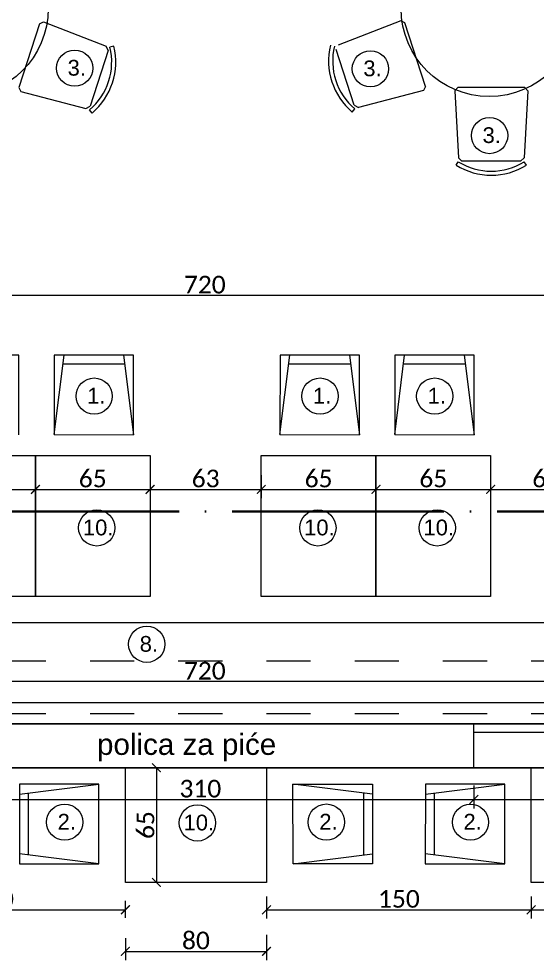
# Model space of a CAD drawing. Header units: centimetres. Extents: x -26724 to 60145, y -23645 to 6771.
# Drawn here: x -18450 to -18157, y 5041 to 5575 of the extents above; entities that cross this region are included whole.
import ezdxf

# ---------------------------------------------------------------- set-up
doc = ezdxf.new("R2010")
doc.units = ezdxf.units.CM
for name, pattern in [('ACAD_ISO04W100', [30, 24, -3, 0, -3]), ('AUSGEZOGEN', [0]), ('DALEKOVOD_VN', [5, 2.5, -2.5])]:
    doc.linetypes.add(name, pattern=pattern)
doc.layers.add('3.IZGLED 2', color=7, linetype='Continuous', lineweight=9, true_color=0x4a4a4a)
doc.layers.add('IZGLED 2', color=253, linetype='Continuous', lineweight=9, true_color=0x828282)
for name, color, linetype, lineweight in [('4.KOTE', 88, 'Continuous', 15), ('namestaj', 8, 'Continuous', 9), ('namjestaj', 150, 'Continuous', 5), ('otvori', 5, 'Continuous', 20)]:
    doc.layers.add(name, color=color, linetype=linetype, lineweight=lineweight)
doc.layers.add('pozicije', color=7, linetype='Continuous')
doc.layers.add('tekst @ 50', color=7, linetype='Continuous')
doc.styles.add('0.15', font='arial.ttf', dxfattribs={"height": 0.15})
doc.styles.add('Notes', font='arial.ttf', dxfattribs={"height": 3})
doc.styles.get("Standard").update_dxf_attribs({"font": 'calibri.ttf'})
doc.dimstyles.new('ja 1 50', dxfattribs={"dimtxt": 10, "dimasz": 5, "dimexe": 5, "dimexo": 5, "dimgap": 1, "dimtad": 1, "dimdec": 0, "dimtxsty": 'Standard', "dimblk": 'ARCHTICK', "dimcen": 2.5, "dimclrd": 256, "dimclrt": 7, "dimadec": 0, "dimazin": 0, "dimtfac": 1, "dimtdec": 0, "dimtix": 1, "dimtmove": 1, "dimatfit": 3, "dimldrblk": 'ARCHTICK', "dimfxl": 10, "dimfxlon": 1, "dimlwd": 0, "dimlwe": 9, "dimarcsym": 0})

# ---------------------------------------------------------------- blocks, each defined once
blk = doc.blocks.new('HHH')
at = {"layer": 'namjestaj', "linetype": 'AUSGEZOGEN', "lineweight": 18, "transparency": 33554687}
for p, q in [((2714.05, 1003.58, 13.5), (2714.05, 1068.58, 13.5)), ((2714.05, 1068.58, 13.5), (2794.05, 1068.58, 13.5)), ((2794.05, 1068.58, 13.5), (2794.05, 1003.58, 13.5)), ((2654.05, 1059.22, 13.5), (2654.03, 1014.22, 13.5)), ((2699.05, 1059.2, 13.5), (2654.05, 1059.22, 13.5)), ((2654.05, 1053.59, 13.5), (2699.05, 1059.2, 13.5)), ((2699.03, 1014.2, 13.5), (2699.05, 1059.2, 13.5)), ((2809.05, 1059.2, 13.5), (2854.05, 1059.22, 13.5)), ((2854.05, 1053.59, 13.5), (2809.05, 1059.2, 13.5)), ((2809.07, 1014.2, 13.5), (2809.05, 1059.2, 13.5)), ((2854.05, 1059.22, 13.5), (2854.07, 1014.22, 13.5)), ((2659.05, 1054.22, 13.5), (2659.03, 1019.22, 13.5)), ((2849.05, 1054.22, 13.5), (2849.07, 1019.22, 13.5)), ((2699.03, 1014.2, 13.5), (2654.03, 1019.84, 13.5)), ((2809.07, 1014.2, 13.5), (2854.07, 1019.84, 13.5)), ((2654.03, 1014.22, 13.5), (2699.03, 1014.2, 13.5)), ((2654.03, 1014.22, 13.5), (2654.03, 1014.22, 13.5)), ((2854.07, 1014.22, 13.5), (2809.07, 1014.2, 13.5)), ((2854.07, 1014.22, 13.5), (2854.07, 1014.22, 13.5)), ((2794.05, 1003.58, 13.5), (2714.05, 1003.58, 13.5)), ((2794.05, 1003.58, 13.5), (2794.05, 1003.58, 13.5))]:
    blk.add_line(p, q, dxfattribs=at)
blk = doc.blocks.new('_ArchTick')
at = {"color": 0, "linetype": 'ByBlock', "const_width": 0.15}
blk.add_lwpolyline([(-0.5, -0.5), (0.5, 0.5)], dxfattribs=at)
blk = doc.blocks.new('*D2841')
at = {"layer": '4.KOTE', "color": 0, "lineweight": 9, "transparency": 16777216}
for p, q in [((-18540.07, 5079.63), (-18540.07, 5064.97)), ((-18390.07, 5065.37), (-18390.07, 5074.97))]:
    blk.add_line(p, q, dxfattribs=at)
at = {"layer": '4.KOTE', "lineweight": 0, "transparency": 16777216}
blk.add_line((-18540.07, 5069.97), (-18390.07, 5069.97), dxfattribs=at)
at = {"layer": 'Defpoints', "color": 0, "lineweight": 50, "transparency": 16777216}
for p in [(-18540.07, 5126.89, 13.5), (-18390.07, 5069.97), (-18390.07, 5061.89, 13.5)]:
    blk.add_point(p, dxfattribs=at)
at = {"layer": '4.KOTE', "lineweight": 0, "transparency": 16777216, "xscale": 5, "yscale": 5, "zscale": 5, "rotation": 180}
blk.add_blockref('_ArchTick', (-18540.07, 5069.97), dxfattribs=at)
at = {"layer": '4.KOTE', "lineweight": 0, "transparency": 16777216, "xscale": 5, "yscale": 5, "zscale": 5}
blk.add_blockref('_ArchTick', (-18390.07, 5069.97), dxfattribs=at)
at = {"layer": '4.KOTE', "color": 7, "transparency": 16777216, "insert": (-18465.07, 5076.1), "char_height": 10, "attachment_point": 5}
blk.add_mtext('150', dxfattribs=at)
blk = doc.blocks.new('*D3017')
at = {"layer": '4.KOTE', "color": 0, "lineweight": 9, "transparency": 16777216}
for p, q in [((-18390.07, 5053.92), (-18390.07, 5041.39)), ((-18310.07, 5055.74), (-18310.07, 5041.39))]:
    blk.add_line(p, q, dxfattribs=at)
at = {"layer": '4.KOTE', "lineweight": 0, "transparency": 16777216}
blk.add_line((-18390.07, 5046.39), (-18310.07, 5046.39), dxfattribs=at)
at = {"layer": 'Defpoints', "color": 0, "lineweight": 50, "transparency": 16777216}
for p in [(-18310.07, 5085.46, 13.5), (-18390.07, 5061.89, 13.5), (-18310.07, 5046.39)]:
    blk.add_point(p, dxfattribs=at)
at = {"layer": '4.KOTE', "lineweight": 0, "transparency": 16777216, "xscale": 5, "yscale": 5, "zscale": 5, "rotation": 180}
blk.add_blockref('_ArchTick', (-18390.07, 5046.39), dxfattribs=at)
at = {"layer": '4.KOTE', "lineweight": 0, "transparency": 16777216, "xscale": 5, "yscale": 5, "zscale": 5}
blk.add_blockref('_ArchTick', (-18310.07, 5046.39), dxfattribs=at)
at = {"layer": '4.KOTE', "color": 7, "transparency": 16777216, "insert": (-18350.07, 5052.52), "char_height": 10, "attachment_point": 5}
blk.add_mtext('80', dxfattribs=at)
blk = doc.blocks.new('*D3018')
at = {"layer": '4.KOTE', "color": 0, "lineweight": 9, "transparency": 16777216}
for p, q in [((-18310.07, 5077.5), (-18310.07, 5064.97)), ((-18160.07, 5077.5), (-18160.07, 5064.97))]:
    blk.add_line(p, q, dxfattribs=at)
at = {"layer": '4.KOTE', "lineweight": 0, "transparency": 16777216}
blk.add_line((-18310.07, 5069.97), (-18160.07, 5069.97), dxfattribs=at)
at = {"layer": 'Defpoints', "color": 0, "lineweight": 50, "transparency": 16777216}
for p in [(-18310.07, 5085.46, 13.5), (-18160.07, 5085.46, 13.5), (-18160.07, 5069.97)]:
    blk.add_point(p, dxfattribs=at)
at = {"layer": '4.KOTE', "lineweight": 0, "transparency": 16777216, "xscale": 5, "yscale": 5, "zscale": 5, "rotation": 180}
blk.add_blockref('_ArchTick', (-18310.07, 5069.97), dxfattribs=at)
at = {"layer": '4.KOTE', "lineweight": 0, "transparency": 16777216, "xscale": 5, "yscale": 5, "zscale": 5}
blk.add_blockref('_ArchTick', (-18160.07, 5069.97), dxfattribs=at)
at = {"layer": '4.KOTE', "color": 7, "transparency": 16777216, "insert": (-18235.07, 5076.1), "char_height": 10, "attachment_point": 5}
blk.add_mtext('150', dxfattribs=at)
blk = doc.blocks.new('*D3019')
at = {"layer": '4.KOTE', "color": 0, "lineweight": 9, "transparency": 16777216}
for p, q in [((-18160.07, 5077.5), (-18160.07, 5064.97)), ((-18080.07, 5077.5), (-18080.07, 5064.97))]:
    blk.add_line(p, q, dxfattribs=at)
at = {"layer": '4.KOTE', "lineweight": 0, "transparency": 16777216}
blk.add_line((-18160.07, 5069.97), (-18080.07, 5069.97), dxfattribs=at)
at = {"layer": 'Defpoints', "color": 0, "lineweight": 50, "transparency": 16777216}
for p in [(-18160.07, 5085.46, 13.5), (-18080.07, 5085.46, 13.5), (-18080.07, 5069.97)]:
    blk.add_point(p, dxfattribs=at)
at = {"layer": '4.KOTE', "lineweight": 0, "transparency": 16777216, "xscale": 5, "yscale": 5, "zscale": 5, "rotation": 180}
blk.add_blockref('_ArchTick', (-18160.07, 5069.97), dxfattribs=at)
at = {"layer": '4.KOTE', "lineweight": 0, "transparency": 16777216, "xscale": 5, "yscale": 5, "zscale": 5}
blk.add_blockref('_ArchTick', (-18080.07, 5069.97), dxfattribs=at)
at = {"layer": '4.KOTE', "color": 7, "transparency": 16777216, "insert": (-18120.07, 5076.1), "char_height": 10, "attachment_point": 5}
blk.add_mtext('80', dxfattribs=at)
blk = doc.blocks.new('*D3022')
at = {"layer": '4.KOTE', "color": 0, "lineweight": 9, "transparency": 16777216}
for p, q in [((-18364.93, 5150.46), (-18377.49, 5150.46)), ((-18366.91, 5085.46), (-18377.49, 5085.46))]:
    blk.add_line(p, q, dxfattribs=at)
at = {"layer": '4.KOTE', "lineweight": 0, "transparency": 16777216}
blk.add_line((-18372.49, 5150.46), (-18372.49, 5085.46), dxfattribs=at)
at = {"layer": 'Defpoints', "color": 0, "lineweight": 50, "transparency": 16777216}
for p in [(-18356.79, 5150.46, 13.5), (-18372.49, 5085.46), (-18363.29, 5085.46, 13.5)]:
    blk.add_point(p, dxfattribs=at)
at = {"layer": '4.KOTE', "lineweight": 0, "transparency": 16777216, "xscale": 5, "yscale": 5, "zscale": 5}
for p, rotation in [((-18372.49, 5150.46), 90), ((-18372.49, 5085.46), 270)]:
    blk.add_blockref('_ArchTick', p, dxfattribs=dict(at, rotation=rotation))
at = {"layer": '4.KOTE', "color": 7, "transparency": 16777216, "insert": (-18378.61, 5117.96), "char_height": 10, "attachment_point": 5, "rotation": 90}
blk.add_mtext('65', dxfattribs=at)
blk = doc.blocks.new('*D3023')
at = {"layer": '4.KOTE', "color": 0, "lineweight": 9, "transparency": 16777216}
for p, q in [((-18705.07, 5208.43), (-18705.07, 5194.28)), ((-17985.07, 5208.43), (-17985.07, 5194.28))]:
    blk.add_line(p, q, dxfattribs=at)
at = {"layer": '4.KOTE', "lineweight": 0, "transparency": 16777216}
blk.add_line((-17985.07, 5199.28), (-18705.07, 5199.28), dxfattribs=at)
at = {"layer": 'Defpoints', "color": 0, "lineweight": 50, "transparency": 16777216}
for p in [(-18705.07, 5232.55, 13.5), (-17985.07, 5232.55, 13.5), (-18705.07, 5199.28)]:
    blk.add_point(p, dxfattribs=at)
at = {"layer": '4.KOTE', "lineweight": 0, "transparency": 16777216, "xscale": 5, "yscale": 5, "zscale": 5, "rotation": 180}
blk.add_blockref('_ArchTick', (-18705.07, 5199.28), dxfattribs=at)
at = {"layer": '4.KOTE', "lineweight": 0, "transparency": 16777216, "xscale": 5, "yscale": 5, "zscale": 5}
blk.add_blockref('_ArchTick', (-17985.07, 5199.28), dxfattribs=at)
at = {"layer": '4.KOTE', "color": 7, "transparency": 16777216, "insert": (-18345.07, 5205.41), "char_height": 10, "attachment_point": 5}
blk.add_mtext('720', dxfattribs=at)
blk = doc.blocks.new('*D3028')
at = {"layer": '4.KOTE', "color": 0, "lineweight": 9, "transparency": 16777216}
for p, q in [((-18506.07, 5313.29), (-18506.07, 5303.27)), ((-18441.07, 5313.29), (-18441.07, 5303.27))]:
    blk.add_line(p, q, dxfattribs=at)
at = {"layer": '4.KOTE', "lineweight": 0, "transparency": 16777216}
blk.add_line((-18506.07, 5308.27), (-18441.07, 5308.27), dxfattribs=at)
at = {"layer": 'Defpoints', "color": 0, "lineweight": 50, "transparency": 16777216}
for p in [(-18506.07, 5327.49, 27), (-18441.07, 5327.49, 27), (-18441.07, 5308.27)]:
    blk.add_point(p, dxfattribs=at)
at = {"layer": '4.KOTE', "lineweight": 0, "transparency": 16777216, "xscale": 5, "yscale": 5, "zscale": 5, "rotation": 180}
blk.add_blockref('_ArchTick', (-18506.07, 5308.27), dxfattribs=at)
at = {"layer": '4.KOTE', "lineweight": 0, "transparency": 16777216, "xscale": 5, "yscale": 5, "zscale": 5}
blk.add_blockref('_ArchTick', (-18441.07, 5308.27), dxfattribs=at)
at = {"layer": '4.KOTE', "color": 7, "transparency": 16777216, "insert": (-18473.57, 5314.39), "char_height": 10, "attachment_point": 5}
blk.add_mtext('65', dxfattribs=at)
blk = doc.blocks.new('*D3029')
at = {"layer": '4.KOTE', "color": 0, "lineweight": 9, "transparency": 16777216}
for p, q in [((-18441.07, 5313.29), (-18441.07, 5303.27)), ((-18376.07, 5313.29), (-18376.07, 5303.27))]:
    blk.add_line(p, q, dxfattribs=at)
at = {"layer": '4.KOTE', "lineweight": 0, "transparency": 16777216}
blk.add_line((-18441.07, 5308.27), (-18376.07, 5308.27), dxfattribs=at)
at = {"layer": 'Defpoints', "color": 0, "lineweight": 50, "transparency": 16777216}
for p in [(-18441.07, 5327.49, 27), (-18376.07, 5327.49, 27), (-18376.07, 5308.27)]:
    blk.add_point(p, dxfattribs=at)
at = {"layer": '4.KOTE', "lineweight": 0, "transparency": 16777216, "xscale": 5, "yscale": 5, "zscale": 5, "rotation": 180}
blk.add_blockref('_ArchTick', (-18441.07, 5308.27), dxfattribs=at)
at = {"layer": '4.KOTE', "lineweight": 0, "transparency": 16777216, "xscale": 5, "yscale": 5, "zscale": 5}
blk.add_blockref('_ArchTick', (-18376.07, 5308.27), dxfattribs=at)
at = {"layer": '4.KOTE', "color": 7, "transparency": 16777216, "insert": (-18408.57, 5314.39), "char_height": 10, "attachment_point": 5}
blk.add_mtext('65', dxfattribs=at)
blk = doc.blocks.new('*D3030')
at = {"layer": '4.KOTE', "color": 0, "lineweight": 9, "transparency": 16777216}
for p, q in [((-18313.07, 5316.37), (-18313.07, 5303.27)), ((-18376.07, 5313.29), (-18376.07, 5303.27))]:
    blk.add_line(p, q, dxfattribs=at)
at = {"layer": '4.KOTE', "lineweight": 0, "transparency": 16777216}
blk.add_line((-18376.07, 5308.27), (-18313.07, 5308.27), dxfattribs=at)
at = {"layer": 'Defpoints', "color": 0, "lineweight": 50, "transparency": 16777216}
for p in [(-18376.07, 5327.49, 27), (-18313.07, 5327.49, 13.5), (-18313.07, 5308.27)]:
    blk.add_point(p, dxfattribs=at)
at = {"layer": '4.KOTE', "lineweight": 0, "transparency": 16777216, "xscale": 5, "yscale": 5, "zscale": 5, "rotation": 180}
blk.add_blockref('_ArchTick', (-18376.07, 5308.27), dxfattribs=at)
at = {"layer": '4.KOTE', "lineweight": 0, "transparency": 16777216, "xscale": 5, "yscale": 5, "zscale": 5}
blk.add_blockref('_ArchTick', (-18313.07, 5308.27), dxfattribs=at)
at = {"layer": '4.KOTE', "color": 7, "transparency": 16777216, "insert": (-18344.57, 5314.4), "char_height": 10, "attachment_point": 5}
blk.add_mtext('63', dxfattribs=at)
blk = doc.blocks.new('*D3031')
at = {"layer": '4.KOTE', "color": 0, "lineweight": 9, "transparency": 16777216}
for p, q in [((-18313.07, 5316.37), (-18313.07, 5303.27)), ((-18248.07, 5316.37), (-18248.07, 5303.27))]:
    blk.add_line(p, q, dxfattribs=at)
at = {"layer": '4.KOTE', "lineweight": 0, "transparency": 16777216}
blk.add_line((-18313.07, 5308.27), (-18248.07, 5308.27), dxfattribs=at)
at = {"layer": 'Defpoints', "color": 0, "lineweight": 50, "transparency": 16777216}
for p in [(-18313.07, 5327.49, 13.5), (-18248.07, 5327.49, 13.5), (-18248.07, 5308.27)]:
    blk.add_point(p, dxfattribs=at)
at = {"layer": '4.KOTE', "lineweight": 0, "transparency": 16777216, "xscale": 5, "yscale": 5, "zscale": 5, "rotation": 180}
blk.add_blockref('_ArchTick', (-18313.07, 5308.27), dxfattribs=at)
at = {"layer": '4.KOTE', "lineweight": 0, "transparency": 16777216, "xscale": 5, "yscale": 5, "zscale": 5}
blk.add_blockref('_ArchTick', (-18248.07, 5308.27), dxfattribs=at)
at = {"layer": '4.KOTE', "color": 7, "transparency": 16777216, "insert": (-18280.57, 5314.39), "char_height": 10, "attachment_point": 5}
blk.add_mtext('65', dxfattribs=at)
blk = doc.blocks.new('*D3032')
at = {"layer": '4.KOTE', "color": 0, "lineweight": 9, "transparency": 16777216}
for p, q in [((-18248.07, 5316.37), (-18248.07, 5303.27)), ((-18183.07, 5316.37), (-18183.07, 5303.27))]:
    blk.add_line(p, q, dxfattribs=at)
at = {"layer": '4.KOTE', "lineweight": 0, "transparency": 16777216}
blk.add_line((-18248.07, 5308.27), (-18183.07, 5308.27), dxfattribs=at)
at = {"layer": 'Defpoints', "color": 0, "lineweight": 50, "transparency": 16777216}
for p in [(-18248.07, 5327.49, 13.5), (-18183.07, 5327.49, 13.5), (-18183.07, 5308.27)]:
    blk.add_point(p, dxfattribs=at)
at = {"layer": '4.KOTE', "lineweight": 0, "transparency": 16777216, "xscale": 5, "yscale": 5, "zscale": 5, "rotation": 180}
blk.add_blockref('_ArchTick', (-18248.07, 5308.27), dxfattribs=at)
at = {"layer": '4.KOTE', "lineweight": 0, "transparency": 16777216, "xscale": 5, "yscale": 5, "zscale": 5}
blk.add_blockref('_ArchTick', (-18183.07, 5308.27), dxfattribs=at)
at = {"layer": '4.KOTE', "color": 7, "transparency": 16777216, "insert": (-18215.57, 5314.39), "char_height": 10, "attachment_point": 5}
blk.add_mtext('65', dxfattribs=at)
blk = doc.blocks.new('*D3033')
at = {"layer": '4.KOTE', "color": 0, "lineweight": 9, "transparency": 16777216}
for p, q in [((-18183.07, 5316.37), (-18183.07, 5303.27)), ((-18120.07, 5316.37), (-18120.07, 5303.27))]:
    blk.add_line(p, q, dxfattribs=at)
at = {"layer": '4.KOTE', "lineweight": 0, "transparency": 16777216}
blk.add_line((-18183.07, 5308.27), (-18120.07, 5308.27), dxfattribs=at)
at = {"layer": 'Defpoints', "color": 0, "lineweight": 50, "transparency": 16777216}
for p in [(-18183.07, 5327.49, 13.5), (-18120.07, 5327.49, 13.5), (-18120.07, 5308.27)]:
    blk.add_point(p, dxfattribs=at)
at = {"layer": '4.KOTE', "lineweight": 0, "transparency": 16777216, "xscale": 5, "yscale": 5, "zscale": 5, "rotation": 180}
blk.add_blockref('_ArchTick', (-18183.07, 5308.27), dxfattribs=at)
at = {"layer": '4.KOTE', "lineweight": 0, "transparency": 16777216, "xscale": 5, "yscale": 5, "zscale": 5}
blk.add_blockref('_ArchTick', (-18120.07, 5308.27), dxfattribs=at)
at = {"layer": '4.KOTE', "color": 7, "transparency": 16777216, "insert": (-18151.57, 5314.4), "char_height": 10, "attachment_point": 5}
blk.add_mtext('63', dxfattribs=at)
blk = doc.blocks.new('*D3054')
at = {"layer": '4.KOTE', "color": 0, "lineweight": 9, "transparency": 16777216}
for p, q in [((-18705.07, 5408.21), (-18705.07, 5423.18)), ((-17985.07, 5408.21), (-17985.07, 5423.18))]:
    blk.add_line(p, q, dxfattribs=at)
at = {"layer": '4.KOTE', "lineweight": 0, "transparency": 16777216}
blk.add_line((-17985.07, 5418.18), (-18705.07, 5418.18), dxfattribs=at)
at = {"layer": 'Defpoints', "color": 0, "lineweight": 50, "transparency": 16777216}
for p in [(-18705.07, 5418.18), (-18705.07, 5175.46, 13.5), (-17985.07, 5175.46, 13.5)]:
    blk.add_point(p, dxfattribs=at)
at = {"layer": '4.KOTE', "lineweight": 0, "transparency": 16777216, "xscale": 5, "yscale": 5, "zscale": 5, "rotation": 180}
blk.add_blockref('_ArchTick', (-18705.07, 5418.18), dxfattribs=at)
at = {"layer": '4.KOTE', "lineweight": 0, "transparency": 16777216, "xscale": 5, "yscale": 5, "zscale": 5}
blk.add_blockref('_ArchTick', (-17985.07, 5418.18), dxfattribs=at)
at = {"layer": '4.KOTE', "color": 7, "transparency": 16777216, "insert": (-18345.07, 5424.31), "char_height": 10, "attachment_point": 5}
blk.add_mtext('720', dxfattribs=at)
blk = doc.blocks.new('*D3059')
at = {"layer": '4.KOTE', "color": 0, "lineweight": 9, "transparency": 16777216}
for p, q in [((-6.71, 5530.46), (-18.93, 5530.46)), ((-23.93, 5440.46), (-8.93, 5440.46))]:
    blk.add_line(p, q, dxfattribs=at)
at = {"layer": '4.KOTE', "lineweight": 0, "transparency": 16777216}
blk.add_line((-13.93, 5530.46), (-13.93, 5440.46), dxfattribs=at)
at = {"layer": 'Defpoints', "color": 0, "lineweight": 50, "transparency": 16777216}
for p in [(0, 5530.46, 13.5), (-18710.07, 5440.46, 13.5), (-13.93, 5440.46)]:
    blk.add_point(p, dxfattribs=at)
at = {"layer": '4.KOTE', "lineweight": 0, "transparency": 16777216, "xscale": 5, "yscale": 5, "zscale": 5}
for p, rotation in [((-13.93, 5530.46), 90), ((-13.93, 5440.46), 270)]:
    blk.add_blockref('_ArchTick', p, dxfattribs=dict(at, rotation=rotation))
at = {"layer": '4.KOTE', "color": 7, "transparency": 16777216, "insert": (-20.05, 5485.46), "char_height": 10, "attachment_point": 5, "rotation": 90}
blk.add_mtext('90', dxfattribs=at)
blk = doc.blocks.new('*D3094')
at = {"layer": '4.KOTE', "color": 0, "lineweight": 9, "transparency": 16777216}
for p, q in [((-18502.57, 5140.4), (-18502.57, 5127.47)), ((-18192.57, 5140.4), (-18192.57, 5127.47))]:
    blk.add_line(p, q, dxfattribs=at)
at = {"layer": '4.KOTE', "lineweight": 0, "transparency": 16777216}
blk.add_line((-18502.57, 5132.47), (-18192.57, 5132.47), dxfattribs=at)
at = {"layer": 'Defpoints', "color": 0, "lineweight": 50, "transparency": 16777216}
for p in [(-18502.57, 5150.46, 13.5), (-18192.57, 5150.46, 13.5), (-18192.57, 5132.47)]:
    blk.add_point(p, dxfattribs=at)
at = {"layer": '4.KOTE', "lineweight": 0, "transparency": 16777216, "xscale": 5, "yscale": 5, "zscale": 5, "rotation": 180}
blk.add_blockref('_ArchTick', (-18502.57, 5132.47), dxfattribs=at)
at = {"layer": '4.KOTE', "lineweight": 0, "transparency": 16777216, "xscale": 5, "yscale": 5, "zscale": 5}
blk.add_blockref('_ArchTick', (-18192.57, 5132.47), dxfattribs=at)
at = {"layer": '4.KOTE', "color": 7, "transparency": 16777216, "insert": (-18347.57, 5138.59), "char_height": 10, "attachment_point": 5}
blk.add_mtext('310', dxfattribs=at)
blk = doc.blocks.new('*D3095')
at = {"layer": '4.KOTE', "color": 0, "lineweight": 9, "transparency": 16777216}
for p, q in [((-18192.57, 5140.4), (-18192.57, 5127.47)), ((-17985.07, 5140.4), (-17985.07, 5127.47))]:
    blk.add_line(p, q, dxfattribs=at)
at = {"layer": '4.KOTE', "lineweight": 0, "transparency": 16777216}
blk.add_line((-18192.57, 5132.47), (-17985.07, 5132.47), dxfattribs=at)
at = {"layer": 'Defpoints', "color": 0, "lineweight": 50, "transparency": 16777216}
for p in [(-18192.57, 5150.46, 13.5), (-17985.07, 5150.46, 13.5), (-17985.07, 5132.47)]:
    blk.add_point(p, dxfattribs=at)
at = {"layer": '4.KOTE', "lineweight": 0, "transparency": 16777216, "xscale": 5, "yscale": 5, "zscale": 5, "rotation": 180}
blk.add_blockref('_ArchTick', (-18192.57, 5132.47), dxfattribs=at)
at = {"layer": '4.KOTE', "lineweight": 0, "transparency": 16777216, "xscale": 5, "yscale": 5, "zscale": 5}
blk.add_blockref('_ArchTick', (-17985.07, 5132.47), dxfattribs=at)
at = {"layer": '4.KOTE', "color": 7, "transparency": 16777216, "insert": (-18088.82, 5138.59), "char_height": 10, "attachment_point": 5}
blk.add_mtext('207', dxfattribs=at)

msp = doc.modelspace()

# ---------------------------------------------------------------- linework, layer by layer
at = {"elevation": 13.5}
msp.add_lwpolyline([(-17985.07, 5175.46), (-18710.07, 5175.46), (-18710.07, 5150.46), (-17985.07, 5150.46)], dxfattribs=at)
at = {"layer": '3.IZGLED 2', "color": 32, "linetype": 'DALEKOVOD_VN', "ltscale": 10, "true_color": 0xcd6928}
for p, q in [((-17985.07, 5210.96, 13.5), (-19185.07, 5210.96, 13.5)), ((-17985.07, 5180.96, 13.5), (-19185.07, 5180.96, 13.5))]:
    msp.add_line(p, q, dxfattribs=at)
at = {"layer": 'IZGLED 2', "color": 32, "linetype": 'ACAD_ISO04W100', "lineweight": 35, "ltscale": 5}
msp.add_line((-18779.81, 5295.7), (-17833.63, 5295.7), dxfattribs=at)
at = {"layer": 'namestaj'}
for centre in [(-18418.81, 5547.06), (-18251.21, 5546.72, 13.5), (-18183.65, 5508.87, 13.5), (-18407.76, 5361.17, 13.5), (-18279.76, 5361.17), (-18214.76, 5361.17), (-18406.29, 5286.45, -27), (-18280.95, 5286.45, -40.5), (-18213.29, 5286.45, -40.5), (-18377.96, 5220.46), (-18424.47, 5119.64), (-18349.26, 5119.18, -40.5), (-18276.17, 5119.66), (-18194.47, 5119.64)]:
    msp.add_circle(centre, 10.27, dxfattribs=at)
at = {"layer": 'namjestaj', "transparency": 33554687}
for p, q in [((-18438.71, 5572.24, 13.5), (-18450.44, 5536.13, 13.5)), ((-18438.71, 5572.24, 13.5), (-18436.41, 5573.33, 13.5)), ((-18436.41, 5573.33, 13.5), (-18400.95, 5559.59, 13.5)), ((-18234.01, 5573.91, 27), (-18269.47, 5560.17, 27)), ((-18231.71, 5572.82, 27), (-18234.01, 5573.91, 27)), ((-18219.98, 5536.71, 27), (-18231.71, 5572.82, 27)), ((-18399.79, 5557.16, 13.5), (-18410.09, 5525.46, 13.5)), ((-18399.79, 5557.16, 13.5), (-18400.95, 5559.59, 13.5)), ((-18396.59, 5559.55, 13.5), (-18398.83, 5559, 13.5)), ((-18260.32, 5526.04, 27), (-18270.62, 5557.74, 27)), ((-18450.44, 5536.13, 13.5), (-18449.22, 5533.9, 13.5)), ((-18221.2, 5534.48, 27), (-18257.96, 5524.75, 27)), ((-18219.98, 5536.71, 27), (-18221.2, 5534.48, 27)), ((-18201.69, 5536.03, 27), (-18203.44, 5534.18, 27)), ((-18203.44, 5534.18, 27), (-18201.33, 5496.21, 27)), ((-18163.73, 5536.03, 27), (-18201.69, 5536.03, 27)), ((-18161.98, 5534.18, 27), (-18164.09, 5496.21, 27)), ((-18163.73, 5536.03, 27), (-18161.98, 5534.18, 27)), ((-18449.22, 5533.9, 13.5), (-18412.46, 5524.17, 13.5)), ((-18412.46, 5524.17, 13.5), (-18410.09, 5525.46, 13.5)), ((-18408.9, 5521.65, 13.5), (-18410.4, 5523.41, 13.5)), ((-18261.51, 5522.22, 27), (-18260.01, 5523.98, 27)), ((-18260.32, 5526.04, 27), (-18257.96, 5524.75, 27)), ((-18202.64, 5492.05, 27), (-18201.42, 5494.02, 27)), ((-18201.33, 5496.21, 27), (-18199.38, 5494.36, 27)), ((-18166.05, 5494.36, 27), (-18199.38, 5494.36, 27)), ((-18166.05, 5494.36, 27), (-18164.09, 5496.21, 27)), ((-18162.78, 5492.05, 27), (-18164, 5494.02, 27)), ((-18450.43, 5384.29, 27), (-18495.43, 5384.31, 27)), ((-18450.45, 5339.29, 27), (-18450.43, 5384.29, 27)), ((-18430.45, 5339.31, 27), (-18424.81, 5384.31, 27)), ((-18430.43, 5384.31, 27), (-18430.45, 5339.31, 27)), ((-18385.43, 5384.29, 27), (-18430.43, 5384.31, 27)), ((-18430.43, 5384.31, 27), (-18430.43, 5384.31, 27)), ((-18390.44, 5379.3, 27), (-18425.44, 5379.31, 27)), ((-18391.06, 5384.3, 27), (-18385.45, 5339.29, 27)), ((-18385.45, 5339.29, 27), (-18385.43, 5384.29, 27)), ((-18302.45, 5339.31, 13.5), (-18296.81, 5384.31, 13.5)), ((-18302.43, 5384.31, 13.5), (-18302.45, 5339.31, 13.5)), ((-18257.43, 5384.29, 13.5), (-18302.43, 5384.31, 13.5)), ((-18302.43, 5384.31, 13.5), (-18302.43, 5384.31, 13.5)), ((-18262.44, 5379.3, 13.5), (-18297.44, 5379.31, 13.5)), ((-18263.06, 5384.3, 13.5), (-18257.45, 5339.29, 13.5)), ((-18257.45, 5339.29, 13.5), (-18257.43, 5384.29, 13.5)), ((-18237.45, 5339.31, 13.5), (-18231.81, 5384.31, 13.5)), ((-18237.43, 5384.31, 13.5), (-18237.45, 5339.31, 13.5)), ((-18192.43, 5384.29, 13.5), (-18237.43, 5384.31, 13.5)), ((-18237.43, 5384.31, 13.5), (-18237.43, 5384.31, 13.5)), ((-18197.44, 5379.3, 13.5), (-18232.44, 5379.31, 13.5)), ((-18198.06, 5384.3, 13.5), (-18192.45, 5339.29, 13.5)), ((-18192.45, 5339.29, 13.5), (-18192.43, 5384.29, 13.5)), ((-18430.45, 5339.31, 27), (-18385.45, 5339.29, 27)), ((-18302.45, 5339.31, 13.5), (-18257.45, 5339.29, 13.5)), ((-18237.45, 5339.31, 13.5), (-18192.45, 5339.29, 13.5)), ((-17985.07, 5232.55, 13.5), (-18705.07, 5232.55, 13.5)), ((-18705.07, 5187.53, 13.5), (-17985.07, 5187.53, 13.5)), ((-18700.07, 5175.46, 13.5), (-17990.07, 5175.46, 13.5))]:
    msp.add_line(p, q, dxfattribs=at)
for points, elevation in [([(-18441.07, 5327.49), (-18441.07, 5247.49), (-18506.07, 5247.49), (-18506.07, 5327.49)], 27), ([(-18376.07, 5327.49), (-18376.07, 5247.49), (-18441.07, 5247.49), (-18441.07, 5327.49)], 27), ([(-18248.07, 5327.49), (-18248.07, 5247.49), (-18313.07, 5247.49), (-18313.07, 5327.49)], 13.5), ([(-18183.07, 5327.49), (-18183.07, 5247.49), (-18248.07, 5247.49), (-18248.07, 5327.49)], 13.5)]:
    msp.add_lwpolyline(points, close=True, dxfattribs=dict(at, elevation=elevation))
at = {"layer": 'namjestaj', "color": 240, "true_color": 0xed1f24, "elevation": 13.5}
msp.add_lwpolyline([(-18192.57, 5150.46), (-18192.57, 5175.46), (-18502.57, 5175.46), (-18502.57, 5150.46)], close=True, dxfattribs=at)
at = {"layer": 'namjestaj', "transparency": 33554687}
for centre in [(-18483.82, 5580.96, 13.5), (-18183.82, 5580.96, 13.5)]:
    msp.add_circle(centre, 50, dxfattribs=at)
for centre, radius, start, end in [((-18433.31, 5550.53, 13.5), 35.5, 310.1974, 13.8026), ((-18433.31, 5550.53, 13.5), 37.82, 310.1974, 13.8026), ((-18237.1, 5551.1, 27), 37.82, 166.1974, 229.8026), ((-18237.1, 5551.1, 27), 35.5, 166.1974, 229.8026), ((-18182.71, 5524.19, 27), 37.82, 238.1974, 301.8026), ((-18182.71, 5524.19, 27), 35.5, 238.1974, 301.8026)]:
    msp.add_arc(centre, radius, start, end, dxfattribs=at)
at = {"layer": 'otvori'}
for p, q in [((-17985.07, 5175.46, 13.5), (-18705.07, 5175.46, 13.5)), ((-17985.07, 5170.46, 13.5), (-18192.57, 5170.46, 13.5))]:
    msp.add_line(p, q, dxfattribs=at)

# ---------------------------------------------------------------- block references
for p in [(-21104.12, 4081.88), (-20874.12, 4081.88)]:
    msp.add_blockref('HHH', p)

# ---------------------------------------------------------------- texts
at = {"layer": 'pozicije', "style": '0.15'}
for s, p in [('3.', (-18422.81, 5542.83)), ('3.', (-18255.21, 5542.49, 13.5)), ('3.', (-18187.65, 5504.64, 13.5)), ('1.', (-18411.76, 5356.93, 13.5)), ('1.', (-18283.76, 5356.93)), ('1.', (-18218.76, 5356.93)), ('10.', (-18414.14, 5282.22, -27)), ('10.', (-18288.79, 5282.22, -40.5)), ('10.', (-18221.14, 5282.22, -40.5)), ('8.', (-18381.95, 5216.23)), ('2.', (-18428.46, 5115.41)), ('10.', (-18357.1, 5114.95, -40.5)), ('2.', (-18280.17, 5115.43)), ('2.', (-18198.46, 5115.41))]:
    msp.add_text(s, height=8.93, dxfattribs=at).set_placement(p)
at = {"layer": 'tekst @ 50', "color": 7, "ltscale": 0.8, "insert": (-18406.14, 5169.76, 13.5), "char_height": 12, "attachment_point": 1, "style": 'Notes'}
msp.add_mtext_dynamic_manual_height_columns('{\\fArial|b0|i0|c238|p34;polica za piće}', width=290.6445, gutter_width=750, heights=[0], dxfattribs=at)

# ---------------------------------------------------------------- dimensions: what is measured, and where the dimension line sits
at = {"layer": '4.KOTE'}
for base, p1, p2, picture, middle in [((-13.93, 5440.46), (0, 5530.46, 13.5), (-18710.07, 5440.46, 13.5), '*D3059', (-20.05, 5485.46)), ((-18372.49, 5085.46), (-18356.79, 5150.46, 13.5), (-18363.29, 5085.46, 13.5), '*D3022', (-18378.61, 5117.96))]:
    dim = msp.add_linear_dim(base=base, p1=p1, p2=p2, angle=90, dimstyle='ja 1 50', dxfattribs=at)
    dim.commit()
    dim.dimension.update_dxf_attribs({"geometry": picture, "text_midpoint": middle})
for base, p1, p2, picture, middle in [((-18705.07, 5418.18), (-17985.07, 5175.46, 13.5), (-18705.07, 5175.46, 13.5), '*D3054', (-18345.07, 5424.31)), ((-18441.07, 5308.27), (-18506.07, 5327.49, 27), (-18441.07, 5327.49, 27), '*D3028', (-18473.57, 5314.39)), ((-18376.07, 5308.27), (-18441.07, 5327.49, 27), (-18376.07, 5327.49, 27), '*D3029', (-18408.57, 5314.39)), ((-18313.07, 5308.27), (-18376.07, 5327.49, 27), (-18313.07, 5327.49, 13.5), '*D3030', (-18344.57, 5314.4)), ((-18248.07, 5308.27), (-18313.07, 5327.49, 13.5), (-18248.07, 5327.49, 13.5), '*D3031', (-18280.57, 5314.39)), ((-18183.07, 5308.27), (-18248.07, 5327.49, 13.5), (-18183.07, 5327.49, 13.5), '*D3032', (-18215.57, 5314.39)), ((-18120.07, 5308.27), (-18183.07, 5327.49, 13.5), (-18120.07, 5327.49, 13.5), '*D3033', (-18151.57, 5314.4)), ((-18705.07, 5199.28), (-17985.07, 5232.55, 13.5), (-18705.07, 5232.55, 13.5), '*D3023', (-18345.07, 5205.41)), ((-18192.57, 5132.47), (-18502.57, 5150.46, 13.5), (-18192.57, 5150.46, 13.5), '*D3094', (-18347.57, 5138.59)), ((-17985.07315748, 5132.46533431), (-18192.57315748, 5150.4637138, 13.5), (-17985.07315748, 5150.4637138, 13.5), '*D3095', (-18088.82315748, 5138.58841123)), ((-18390.07, 5069.97), (-18540.07, 5126.89, 13.5), (-18390.07, 5061.89, 13.5), '*D2841', (-18465.07, 5076.1)), ((-18310.07, 5046.39), (-18390.07, 5061.89, 13.5), (-18310.07, 5085.46, 13.5), '*D3017', (-18350.07, 5052.52)), ((-18160.07, 5069.97), (-18310.07, 5085.46, 13.5), (-18160.07, 5085.46, 13.5), '*D3018', (-18235.07, 5076.1)), ((-18080.07, 5069.97), (-18160.07, 5085.46, 13.5), (-18080.07, 5085.46, 13.5), '*D3019', (-18120.07, 5076.1))]:
    dim = msp.add_linear_dim(base=base, p1=p1, p2=p2, dimstyle='ja 1 50', dxfattribs=at)
    dim.commit()
    dim.dimension.update_dxf_attribs({"geometry": picture, "text_midpoint": middle})

doc.saveas('drawing.dxf')
